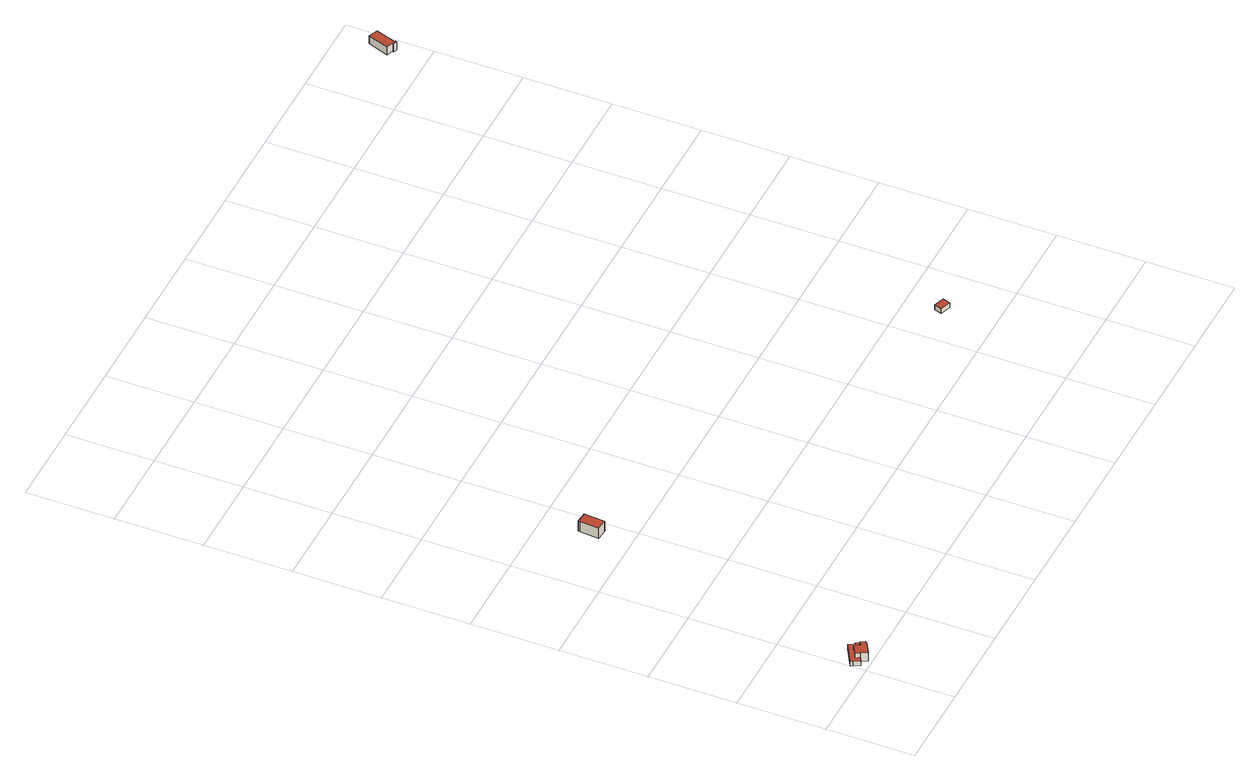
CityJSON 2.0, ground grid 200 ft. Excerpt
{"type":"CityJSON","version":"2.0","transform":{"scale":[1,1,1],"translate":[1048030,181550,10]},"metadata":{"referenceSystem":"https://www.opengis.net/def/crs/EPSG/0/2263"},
"CityObjects":{
"building1":{"type":"Building","attributes":{"name":"Bldg_3210002410","BIN":"4285297"},"geometry":[{"type":"MultiSurface","lod":"2","boundaries":[[[0,1,2,3,4,5,6,7,8]],[[9,10,11,12,13,14,15,16,17,18,19,20,21,22]],[[23,24,25,26,27,28,29,30,31,32,33,34,35]],[[14,2,1,15]],[[15,1,0,16]],[[16,0,8,17]],[[17,8,7,18]],[[18,7,6,19]],[[20,19,35,34]],[[21,20,34,33]],[[22,21,33,32]],[[9,22,32,31]],[[10,9,31,30]],[[11,10,30,29]],[[12,11,29,28]],[[13,12,28,27]],[[14,13,27,26]],[[3,2,26,25]],[[4,3,25,24]],[[5,4,24,23]],[[6,5,23,35]]],"semantics":{"surfaces":[{"type":"RoofSurface","BIN":"4285297"},{"type":"GroundSurface"},{"type":"WallSurface"}],"values":[0,0,1,2,2,2,2,2,2,2,2,2,2,2,2,2,2,2,2,2,2]}}]},
"building2":{"type":"Building","attributes":{"name":"Bldg_3210004827","BIN":"4463034"},"geometry":[{"type":"MultiSurface","lod":"2","boundaries":[[[36,37,38,39,40,41]],[[42,43,44,45,46,47]],[[39,38,47,46]],[[40,39,46,45]],[[41,40,45,44]],[[36,41,44,43]],[[37,36,43,42]],[[38,37,42,47]]],"semantics":{"surfaces":[{"type":"RoofSurface","BIN":"4463034"},{"type":"GroundSurface"},{"type":"WallSurface"}],"values":[0,1,2,2,2,2,2,2]}}]},
"building3":{"type":"Building","attributes":{"name":"Bldg_3511017794","BIN":"4514993"},"geometry":[{"type":"MultiSurface","lod":"2","boundaries":[[[48,49,50,51]],[[52,53,54,55]],[[52,55,51,50]],[[53,52,50,49]],[[54,53,49,48]],[[55,54,48,51]]],"semantics":{"surfaces":[{"type":"GroundSurface"},{"type":"RoofSurface","BIN":"4514993"},{"type":"WallSurface"}],"values":[0,1,2,2,2,2]}}]},
"building4":{"type":"Building","attributes":{"name":"Bldg_3210010140","BIN":"4280999"},"geometry":[{"type":"MultiSurface","lod":"2","boundaries":[[[56,57,58,59,60,61,62,63]],[[64,65,66,67,68,69,70,71]],[[62,61,71,70]],[[63,62,70,69]],[[56,63,69,68]],[[57,56,68,67]],[[58,57,67,66]],[[59,58,66,65]],[[60,59,65,64]],[[61,60,64,71]]],"semantics":{"surfaces":[{"type":"RoofSurface","BIN":"4280999"},{"type":"GroundSurface"},{"type":"WallSurface"}],"values":[0,1,2,2,2,2,2,2,2,2]}}]}
},
"vertices":[
[40,45,26],[18,32,26],[23,23,26],[31,9,26],[58,24,26],[57,26,26],[61,28,26],[55,38,26],[47,33,26],[49,63,15],[4,37,15],[2,36,15],[5,32,15],[13,17,15],[23,23,15],[18,32,15],[40,45,15],[47,33,15],[55,38,15],[61,28,15],[70,33,15],[60,51,15],[57,49,15],[57,26,3],[58,24,3],[31,9,3],[23,23,3],[13,17,3],[5,32,3],[2,36,3],[4,37,3],[49,63,3],[57,49,3],[60,51,3],[70,33,3],[61,28,3],
[154,716,33],[154,713,33],[150,668,33],[173,666,33],[176,666,33],[180,714,33],[154,713,6],[154,716,6],[180,714,6],[176,666,6],[173,666,6],[150,668,6],
[1103,307,6],[1078,315,6],[1084,333,6],[1109,325,6],[1084,333,18],[1078,315,18],[1103,307,18],[1109,325,18],
[1361,1728,31],[1344,1680,31],[1359,1675,31],[1358,1672,31],[1366,1669,31],[1368,1673,31],[1366,1674,31],[1382,1720,31],[1366,1669,10],[1358,1672,10],[1359,1675,10],[1344,1680,10],[1361,1728,10],[1382,1720,10],[1366,1674,10],[1368,1673,10]
]}
